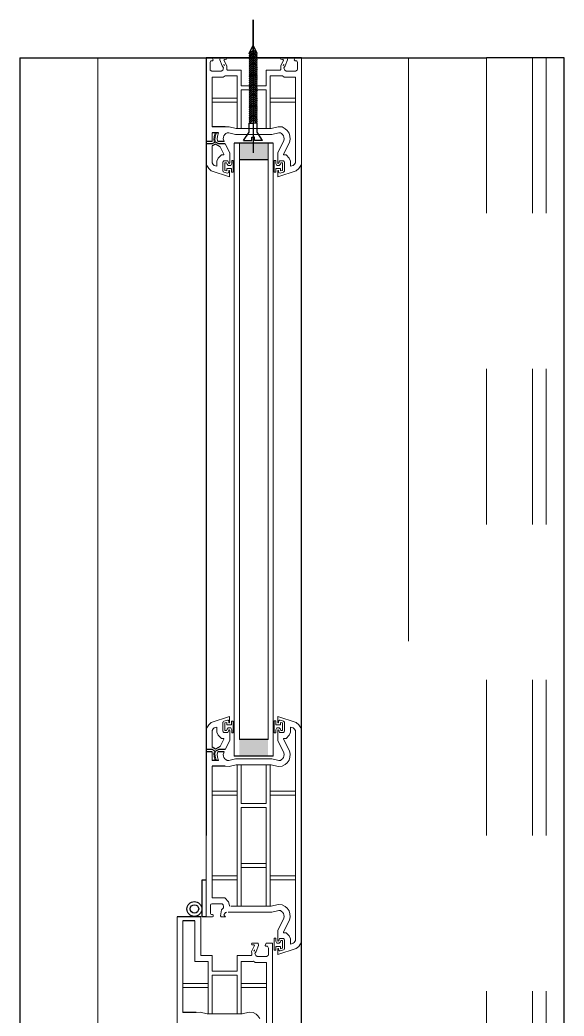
# Model space of a CAD drawing. Header units: metres. Extents: x -355 to 973, y -73 to 238.
# Drawn here: x 746.748 to 747.098, y 170.07 to 170.711 of the extents above; entities that cross this region are included whole.
import ezdxf

# ---------------------------------------------------------------- set-up
doc = ezdxf.new("R2010")
doc.units = ezdxf.units.M
doc.header["$LTSCALE"] = 3
doc.header["$MEASUREMENT"] = 0
doc.linetypes.add('202$0$HIDDEN', pattern=[0.375, 0.25, -0.125])
doc.linetypes.add('DASHED2', pattern=[0.375, 0.25, -0.125])
doc.layers.add('01B', color=10, linetype='Continuous')
doc.layers.add('5', color=2, linetype='Continuous')
doc.layers.add('05', color=21, linetype='Continuous', lineweight=5)
doc.layers.add('15', color=63, linetype='DASHED2', lineweight=15)

# ---------------------------------------------------------------- blocks, each defined once
blk = doc.blocks.new('DSSSS')
at = {"layer": '05'}
for p, q in [((152.76042, -221.38644), (152.76042, -221.38719)), ((152.76042, -221.38719), (152.76643, -221.38719)), ((152.76643, -221.38719), (152.76643, -221.38631))]:
    blk.add_line(p, q, dxfattribs=at)
blk.add_lwpolyline([(152.76643, -221.38631), (152.76455, -221.38631), (152.76455, -221.38402), (152.76573, -221.38402), (152.76544, -221.383), (152.76167, -221.383), (152.76167, -221.38381), (152.76226, -221.38407), (152.76299, -221.38465), (152.76299, -221.38592), (152.76191, -221.38644), (152.76042, -221.38644)], dxfattribs=at)
blk = doc.blocks.new('ddd')
at = {"layer": '01B'}
for points in [[(1655.82934, 1003.87048), (1655.81845, 1003.87048), (1655.81845, 1003.88895), (1655.82934, 1003.88895)], [(1656.20185, 1003.87048), (1656.21274, 1003.87048), (1656.21274, 1003.88895), (1656.20185, 1003.88895)]]:
    blk.add_hatch(color=143, dxfattribs=at).paths.add_polyline_path(points)
at = {"layer": '01B', "color": 32}
for p, q in [((1655.76366, 1004.07934), (1655.76366, 1004.02934)), ((1655.76366, 1003.72933), (1655.76366, 1004.02933))]:
    blk.add_line(p, q, dxfattribs=at)
at = {"layer": '01B', "color": 143}
for p, q in [((1655.76366, 1003.91038), (1655.76366, 1003.84905)), ((1657.19509, 1003.91038), (1655.83223, 1003.91038)), ((1655.81845, 1003.89228), (1655.81845, 1003.86716)), ((1656.21274, 1003.89228), (1656.21274, 1003.86716)), ((1655.81675, 1003.88545), (1655.81144, 1003.88187)), ((1655.81675, 1003.88545), (1655.81675, 1003.88026)), ((1655.82934, 1003.88895), (1655.82934, 1003.87048)), ((1656.20185, 1003.88895), (1656.20185, 1003.87048)), ((1655.78018, 1003.87933), (1655.73932, 1003.87933)), ((1655.73932, 1003.87933), (1655.82468, 1003.87933)), ((1655.76084, 1003.88187), (1655.75548, 1003.87933)), ((1655.76084, 1003.87679), (1655.75548, 1003.87933)), ((1655.76084, 1003.88187), (1655.75871, 1003.87933)), ((1655.76084, 1003.87679), (1655.75871, 1003.87933)), ((1655.76209, 1003.88187), (1655.75996, 1003.87933)), ((1655.76209, 1003.87679), (1655.75996, 1003.87933)), ((1655.76084, 1003.88187), (1655.76157, 1003.88126)), ((1655.76333, 1003.88187), (1655.7612, 1003.87933)), ((1655.76333, 1003.87679), (1655.7612, 1003.87933)), ((1655.76209, 1003.88187), (1655.76282, 1003.88126)), ((1655.76458, 1003.88187), (1655.76245, 1003.87933)), ((1655.76458, 1003.87679), (1655.76245, 1003.87933)), ((1655.76333, 1003.88187), (1655.76406, 1003.88126)), ((1655.76582, 1003.88187), (1655.7637, 1003.87933)), ((1655.76582, 1003.87679), (1655.7637, 1003.87933)), ((1655.76458, 1003.88187), (1655.76531, 1003.88126)), ((1655.76707, 1003.88187), (1655.76494, 1003.87933)), ((1655.76707, 1003.87679), (1655.76494, 1003.87933)), ((1655.76582, 1003.88187), (1655.76656, 1003.88126)), ((1655.76831, 1003.88187), (1655.76619, 1003.87933)), ((1655.76831, 1003.87679), (1655.76619, 1003.87933)), ((1655.76707, 1003.88187), (1655.7678, 1003.88126)), ((1655.76956, 1003.88187), (1655.76743, 1003.87933)), ((1655.76956, 1003.87679), (1655.76743, 1003.87933)), ((1655.76831, 1003.88187), (1655.76905, 1003.88126)), ((1655.77081, 1003.88187), (1655.76868, 1003.87933)), ((1655.77081, 1003.87679), (1655.76868, 1003.87933)), ((1655.76956, 1003.88187), (1655.77029, 1003.88126)), ((1655.77205, 1003.88187), (1655.76992, 1003.87933)), ((1655.77205, 1003.87679), (1655.76992, 1003.87933)), ((1655.77081, 1003.88187), (1655.77154, 1003.88126)), ((1655.7733, 1003.88187), (1655.77117, 1003.87933)), ((1655.7733, 1003.87679), (1655.77117, 1003.87933)), ((1655.77205, 1003.88187), (1655.77278, 1003.88126)), ((1655.77454, 1003.88187), (1655.77241, 1003.87933)), ((1655.77454, 1003.87679), (1655.77241, 1003.87933)), ((1655.7733, 1003.88187), (1655.77403, 1003.88126)), ((1655.77579, 1003.88187), (1655.77366, 1003.87933)), ((1655.77579, 1003.87679), (1655.77366, 1003.87933)), ((1655.77454, 1003.88187), (1655.77527, 1003.88126)), ((1655.77703, 1003.88187), (1655.77491, 1003.87933)), ((1655.77703, 1003.87679), (1655.77491, 1003.87933)), ((1655.77579, 1003.88187), (1655.77652, 1003.88126)), ((1655.77828, 1003.88187), (1655.77615, 1003.87933)), ((1655.77828, 1003.87679), (1655.77615, 1003.87933)), ((1655.77703, 1003.88187), (1655.77777, 1003.88126)), ((1655.77953, 1003.88187), (1655.7774, 1003.87933)), ((1655.77953, 1003.87679), (1655.7774, 1003.87933)), ((1655.77828, 1003.88187), (1655.77901, 1003.88126)), ((1655.78077, 1003.88187), (1655.77864, 1003.87933)), ((1655.78077, 1003.87679), (1655.77864, 1003.87933)), ((1655.77953, 1003.88187), (1655.78026, 1003.88126)), ((1655.78202, 1003.88187), (1655.77989, 1003.87933)), ((1655.78202, 1003.87679), (1655.77989, 1003.87933)), ((1655.78077, 1003.88187), (1655.7815, 1003.88126)), ((1655.78326, 1003.88187), (1655.78113, 1003.87933)), ((1655.78326, 1003.87679), (1655.78113, 1003.87933)), ((1655.78202, 1003.88187), (1655.78275, 1003.88126)), ((1655.78451, 1003.88187), (1655.78238, 1003.87933)), ((1655.78451, 1003.87679), (1655.78238, 1003.87933)), ((1655.78326, 1003.88187), (1655.78399, 1003.88126)), ((1655.78575, 1003.88187), (1655.78363, 1003.87933)), ((1655.78575, 1003.87679), (1655.78363, 1003.87933)), ((1655.78451, 1003.88187), (1655.78524, 1003.88126)), ((1655.787, 1003.88187), (1655.78487, 1003.87933)), ((1655.787, 1003.87679), (1655.78487, 1003.87933)), ((1655.78575, 1003.88187), (1655.78649, 1003.88126)), ((1655.78825, 1003.88187), (1655.78612, 1003.87933)), ((1655.78825, 1003.87679), (1655.78612, 1003.87933)), ((1655.787, 1003.88187), (1655.78773, 1003.88126)), ((1655.78949, 1003.88187), (1655.78736, 1003.87933)), ((1655.78949, 1003.87679), (1655.78736, 1003.87933)), ((1655.78825, 1003.88187), (1655.78898, 1003.88126)), ((1655.79074, 1003.88187), (1655.78861, 1003.87933)), ((1655.79074, 1003.87679), (1655.78861, 1003.87933)), ((1655.78949, 1003.88187), (1655.79022, 1003.88126)), ((1655.79198, 1003.88187), (1655.78985, 1003.87933)), ((1655.79198, 1003.87679), (1655.78985, 1003.87933)), ((1655.79074, 1003.88187), (1655.79147, 1003.88126)), ((1655.79323, 1003.88187), (1655.7911, 1003.87933)), ((1655.79323, 1003.87679), (1655.7911, 1003.87933)), ((1655.79198, 1003.88187), (1655.79271, 1003.88126)), ((1655.79447, 1003.88187), (1655.79235, 1003.87933)), ((1655.79447, 1003.87679), (1655.79235, 1003.87933)), ((1655.79323, 1003.88187), (1655.79396, 1003.88126)), ((1655.79572, 1003.88187), (1655.79359, 1003.87933)), ((1655.79572, 1003.87679), (1655.79359, 1003.87933)), ((1655.79447, 1003.88187), (1655.79521, 1003.88126)), ((1655.79697, 1003.88187), (1655.79484, 1003.87933)), ((1655.79697, 1003.87679), (1655.79484, 1003.87933)), ((1655.79572, 1003.88187), (1655.79645, 1003.88126)), ((1655.79821, 1003.88187), (1655.79608, 1003.87933)), ((1655.79821, 1003.87679), (1655.79608, 1003.87933)), ((1655.79697, 1003.88187), (1655.7977, 1003.88126)), ((1655.79946, 1003.88187), (1655.79733, 1003.87933)), ((1655.79946, 1003.87679), (1655.79733, 1003.87933)), ((1655.79821, 1003.88187), (1655.79894, 1003.88126)), ((1655.8007, 1003.88187), (1655.79857, 1003.87933)), ((1655.8007, 1003.87679), (1655.79857, 1003.87933)), ((1655.79946, 1003.88187), (1655.80019, 1003.88126)), ((1655.80195, 1003.88187), (1655.79982, 1003.87933)), ((1655.80195, 1003.87679), (1655.79982, 1003.87933)), ((1655.8007, 1003.88187), (1655.80143, 1003.88126)), ((1655.80319, 1003.88187), (1655.80107, 1003.87933)), ((1655.80319, 1003.87679), (1655.80107, 1003.87933)), ((1655.80195, 1003.88187), (1655.80268, 1003.88126)), ((1655.80444, 1003.88187), (1655.80231, 1003.87933)), ((1655.80444, 1003.87679), (1655.80231, 1003.87933)), ((1655.80319, 1003.88187), (1655.80393, 1003.88126)), ((1655.80569, 1003.88187), (1655.80356, 1003.87933)), ((1655.80569, 1003.87679), (1655.80356, 1003.87933)), ((1655.80444, 1003.88187), (1655.80517, 1003.88126)), ((1655.81144, 1003.88187), (1655.80569, 1003.88187)), ((1655.80569, 1003.88187), (1655.80569, 1003.87933)), ((1655.80569, 1003.87679), (1655.80569, 1003.87933)), ((1655.81675, 1003.88026), (1655.81468, 1003.88026)), ((1655.81468, 1003.88026), (1655.81468, 1003.87933)), ((1655.81468, 1003.8784), (1655.81468, 1003.87933)), ((1655.76084, 1003.87679), (1655.76157, 1003.87741)), ((1655.76209, 1003.87679), (1655.76282, 1003.87741)), ((1655.76333, 1003.87679), (1655.76406, 1003.87741)), ((1655.76458, 1003.87679), (1655.76531, 1003.87741)), ((1655.76582, 1003.87679), (1655.76656, 1003.87741)), ((1655.76707, 1003.87679), (1655.7678, 1003.87741)), ((1655.76831, 1003.87679), (1655.76905, 1003.87741)), ((1655.76956, 1003.87679), (1655.77029, 1003.87741)), ((1655.77081, 1003.87679), (1655.77154, 1003.87741)), ((1655.77205, 1003.87679), (1655.77278, 1003.87741)), ((1655.7733, 1003.87679), (1655.77403, 1003.87741)), ((1655.77454, 1003.87679), (1655.77527, 1003.87741)), ((1655.77579, 1003.87679), (1655.77652, 1003.87741)), ((1655.77703, 1003.87679), (1655.77777, 1003.87741)), ((1655.77828, 1003.87679), (1655.77901, 1003.87741)), ((1655.77953, 1003.87679), (1655.78026, 1003.87741)), ((1655.78077, 1003.87679), (1655.7815, 1003.87741)), ((1655.78202, 1003.87679), (1655.78275, 1003.87741)), ((1655.78326, 1003.87679), (1655.78399, 1003.87741)), ((1655.78451, 1003.87679), (1655.78524, 1003.87741)), ((1655.78575, 1003.87679), (1655.78649, 1003.87741)), ((1655.787, 1003.87679), (1655.78773, 1003.87741)), ((1655.78825, 1003.87679), (1655.78898, 1003.87741)), ((1655.78949, 1003.87679), (1655.79022, 1003.87741)), ((1655.79074, 1003.87679), (1655.79147, 1003.87741)), ((1655.79198, 1003.87679), (1655.79271, 1003.87741)), ((1655.79323, 1003.87679), (1655.79396, 1003.87741)), ((1655.79447, 1003.87679), (1655.79521, 1003.87741)), ((1655.79572, 1003.87679), (1655.79645, 1003.87741)), ((1655.79697, 1003.87679), (1655.7977, 1003.87741)), ((1655.79821, 1003.87679), (1655.79894, 1003.87741)), ((1655.79946, 1003.87679), (1655.80019, 1003.87741)), ((1655.8007, 1003.87679), (1655.80143, 1003.87741)), ((1655.80195, 1003.87679), (1655.80268, 1003.87741)), ((1655.80319, 1003.87679), (1655.80393, 1003.87741)), ((1655.80444, 1003.87679), (1655.80517, 1003.87741)), ((1655.81144, 1003.87679), (1655.80569, 1003.87679)), ((1655.81675, 1003.87321), (1655.81144, 1003.87679)), ((1655.81675, 1003.8784), (1655.81468, 1003.8784)), ((1655.81675, 1003.87321), (1655.81675, 1003.8784)), ((1655.80815, 1003.8614), (1655.80815, 1003.85288)), ((1655.81743, 1003.86072), (1655.81743, 1003.85662)), ((1655.81894, 1003.86145), (1655.81894, 1003.8572)), ((1656.20838, 1003.86145), (1656.20838, 1003.8572)), ((1656.20989, 1003.86072), (1656.20989, 1003.85662)), ((1656.21917, 1003.8614), (1656.21917, 1003.85288)), ((1655.81193, 1003.85709), (1655.81193, 1003.85288)), ((1655.81233, 1003.85554), (1655.81215, 1003.85493)), ((1655.81894, 1003.8572), (1655.81783, 1003.85507)), ((1655.81813, 1003.85448), (1655.81894, 1003.85288)), ((1655.82087, 1003.85814), (1655.81927, 1003.85506)), ((1655.81927, 1003.85506), (1655.82037, 1003.85288)), ((1656.20645, 1003.85814), (1656.20806, 1003.85506)), ((1656.20806, 1003.85506), (1656.20695, 1003.85288)), ((1656.20838, 1003.8572), (1656.20949, 1003.85507)), ((1656.20919, 1003.85448), (1656.20838, 1003.85288)), ((1656.21499, 1003.85554), (1656.21517, 1003.85493)), ((1656.21539, 1003.85709), (1656.21539, 1003.85288)), ((1655.76366, 1003.84905), (1656.26366, 1003.84905)), ((1655.81743, 1003.85288), (1655.81743, 1003.84905)), ((1655.81894, 1003.85288), (1655.81894, 1003.84905)), ((1656.20838, 1003.85288), (1656.20838, 1003.84905)), ((1656.20989, 1003.85288), (1656.20989, 1003.84905)), ((1656.29208, 1003.84665), (1656.29208, 1003.84905)), ((1656.3159, 1003.84905), (1656.3159, 1003.84665)), ((1656.3159, 1003.84665), (1656.29208, 1003.84665)), ((1656.3159, 1003.84562), (1656.3159, 1003.83038)), ((1656.31845, 1003.8418), (1656.31845, 1003.8342)), ((1656.37737, 1003.84273), (1656.37737, 1003.8342))]:
    blk.add_line(p, q, dxfattribs=at)
for radius in [0.00477, 0.00274]:
    blk.add_circle((1656.31086, 1003.84156), radius, dxfattribs=at)
at = {"layer": '05', "color": 143}
for p, q in [((1655.76366, 1003.90637), (1655.76366, 1003.91038)), ((1655.76505, 1003.90573), (1655.76366, 1003.90637)), ((1655.76563, 1003.90628), (1655.76505, 1003.90573)), ((1655.76675, 1003.90781), (1655.76563, 1003.90734)), ((1655.76563, 1003.90734), (1655.76563, 1003.90628)), ((1655.77105, 1003.90781), (1655.76675, 1003.90781)), ((1655.77165, 1003.90769), (1655.77105, 1003.90781)), ((1655.7722, 1003.90666), (1655.77165, 1003.90769)), ((1655.7722, 1003.90057), (1655.7722, 1003.90666)), ((1655.77602, 1003.8993), (1655.77602, 1003.90655)), ((1655.77602, 1003.90655), (1655.83113, 1003.90655)), ((1655.78959, 1003.89036), (1655.78959, 1003.90655)), ((1655.79214, 1003.89036), (1655.79214, 1003.90655)), ((1655.83113, 1003.90655), (1655.83233, 1003.9058)), ((1655.83233, 1003.9058), (1655.83282, 1003.90517)), ((1655.83282, 1003.90517), (1655.83343, 1003.90334)), ((1656.1945, 1003.90517), (1656.1939, 1003.90334)), ((1656.19499, 1003.9058), (1656.1945, 1003.90517)), ((1656.19619, 1003.90655), (1656.19499, 1003.9058)), ((1656.26366, 1003.90655), (1656.19619, 1003.90655)), ((1656.23518, 1003.89036), (1656.23518, 1003.90655)), ((1656.23774, 1003.89036), (1656.23774, 1003.90655)), ((1656.26366, 1003.91038), (1656.33223, 1003.91038)), ((1656.26366, 1003.90655), (1656.33113, 1003.90655)), ((1656.28959, 1003.89036), (1656.28959, 1003.90655)), ((1656.29214, 1003.89036), (1656.29214, 1003.90655)), ((1656.33113, 1003.90655), (1656.33233, 1003.9058)), ((1656.33223, 1003.91038), (1656.33493, 1003.90869)), ((1656.33233, 1003.9058), (1656.33282, 1003.90517)), ((1656.33282, 1003.90517), (1656.33343, 1003.90334)), ((1656.33493, 1003.90869), (1656.33625, 1003.90701)), ((1656.33625, 1003.90701), (1656.34012, 1003.8953)), ((1655.76366, 1003.9013), (1655.76505, 1003.90144)), ((1655.76366, 1003.89718), (1655.76366, 1003.9013)), ((1655.76473, 1003.89838), (1655.76462, 1003.89714)), ((1655.76516, 1003.89887), (1655.76473, 1003.89838)), ((1655.76505, 1003.90144), (1655.7689, 1003.89994)), ((1655.76888, 1003.89705), (1655.76516, 1003.89887)), ((1655.76873, 1003.89855), (1655.76783, 1003.89899)), ((1655.76783, 1003.89899), (1655.76833, 1003.89879)), ((1655.76833, 1003.89879), (1655.76873, 1003.89855)), ((1655.7689, 1003.89994), (1655.7702, 1003.89914)), ((1655.7702, 1003.89914), (1655.77154, 1003.89969)), ((1655.77154, 1003.89969), (1655.7722, 1003.90057)), ((1655.77518, 1003.89817), (1655.77602, 1003.8993)), ((1655.77537, 1003.89791), (1655.77518, 1003.89817)), ((1655.80932, 1003.89985), (1655.80815, 1003.89803)), ((1655.81032, 1003.90113), (1655.80932, 1003.89985)), ((1655.81216, 1003.90241), (1655.81032, 1003.90113)), ((1655.814, 1003.90296), (1655.81216, 1003.90241)), ((1655.81602, 1003.90313), (1655.814, 1003.90296)), ((1655.81805, 1003.90267), (1655.81602, 1003.90313)), ((1655.82566, 1003.89896), (1655.81805, 1003.90267)), ((1655.82612, 1003.89896), (1655.82566, 1003.89896)), ((1655.82816, 1003.90258), (1655.82612, 1003.90048)), ((1655.82612, 1003.90048), (1655.82612, 1003.89896)), ((1655.83007, 1003.90334), (1655.82816, 1003.90258)), ((1655.83343, 1003.90334), (1655.83007, 1003.90334)), ((1656.1939, 1003.90334), (1656.19725, 1003.90334)), ((1656.19725, 1003.90334), (1656.19916, 1003.90258)), ((1656.19916, 1003.90258), (1656.2012, 1003.90048)), ((1656.2012, 1003.90048), (1656.2012, 1003.89896)), ((1656.2012, 1003.89896), (1656.20166, 1003.89896)), ((1656.20166, 1003.89896), (1656.20927, 1003.90267)), ((1656.20927, 1003.90267), (1656.21131, 1003.90313)), ((1656.21131, 1003.90313), (1656.21332, 1003.90296)), ((1656.21332, 1003.90296), (1656.21516, 1003.90241)), ((1656.21516, 1003.90241), (1656.217, 1003.90113)), ((1656.217, 1003.90113), (1656.218, 1003.89985)), ((1656.218, 1003.89985), (1656.21917, 1003.89803)), ((1656.30932, 1003.89985), (1656.30815, 1003.89803)), ((1656.31032, 1003.90113), (1656.30932, 1003.89985)), ((1656.31216, 1003.90241), (1656.31032, 1003.90113)), ((1656.314, 1003.90296), (1656.31216, 1003.90241)), ((1656.31298, 1003.89832), (1656.31244, 1003.89763)), ((1656.31384, 1003.89892), (1656.31298, 1003.89832)), ((1656.31472, 1003.89918), (1656.31384, 1003.89892)), ((1656.31602, 1003.90313), (1656.314, 1003.90296)), ((1656.31575, 1003.89927), (1656.31472, 1003.89918)), ((1656.31677, 1003.89904), (1656.31575, 1003.89927)), ((1656.31805, 1003.90267), (1656.31602, 1003.90313)), ((1656.32478, 1003.89513), (1656.31677, 1003.89904)), ((1656.32566, 1003.89896), (1656.31805, 1003.90267)), ((1656.32612, 1003.89896), (1656.32566, 1003.89896)), ((1656.32816, 1003.90258), (1656.32612, 1003.90048)), ((1656.32612, 1003.90048), (1656.32612, 1003.89896)), ((1656.33007, 1003.90334), (1656.32816, 1003.90258)), ((1656.33034, 1003.89933), (1656.32995, 1003.89893)), ((1656.32995, 1003.89893), (1656.32995, 1003.89638)), ((1656.33343, 1003.90334), (1656.33007, 1003.90334)), ((1656.3308, 1003.89952), (1656.33034, 1003.89933)), ((1656.33648, 1003.89952), (1656.3308, 1003.89952)), ((1656.33686, 1003.89925), (1656.33648, 1003.89952)), ((1656.33717, 1003.89889), (1656.33686, 1003.89925)), ((1656.33782, 1003.89665), (1656.33717, 1003.89889)), ((1655.76403, 1003.89698), (1655.76366, 1003.89718)), ((1655.76462, 1003.89714), (1655.76403, 1003.89698)), ((1655.77012, 1003.8971), (1655.76888, 1003.89705)), ((1655.77122, 1003.89712), (1655.77012, 1003.8971)), ((1655.77154, 1003.89667), (1655.77122, 1003.89712)), ((1655.77154, 1003.88781), (1655.77154, 1003.89667)), ((1655.77537, 1003.89036), (1655.77537, 1003.89791)), ((1655.80815, 1003.89803), (1655.80807, 1003.89543)), ((1655.80807, 1003.89543), (1655.80909, 1003.89097)), ((1656.21925, 1003.89543), (1656.21823, 1003.89097)), ((1656.21917, 1003.89803), (1656.21925, 1003.89543)), ((1656.30815, 1003.89803), (1656.30807, 1003.89543)), ((1656.30807, 1003.89543), (1656.30909, 1003.89097)), ((1656.31194, 1003.89686), (1656.31191, 1003.89581)), ((1656.31191, 1003.89581), (1656.31292, 1003.8914)), ((1656.31244, 1003.89763), (1656.31194, 1003.89686)), ((1656.33124, 1003.89513), (1656.32478, 1003.89513)), ((1656.32964, 1003.89386), (1656.32964, 1003.8929)), ((1656.32964, 1003.8929), (1656.3373, 1003.8929)), ((1656.32995, 1003.89638), (1656.33131, 1003.89578)), ((1656.33163, 1003.89532), (1656.33124, 1003.89513)), ((1656.33131, 1003.89578), (1656.33163, 1003.89552)), ((1656.33163, 1003.89552), (1656.33163, 1003.89532)), ((1656.33618, 1003.8953), (1656.33618, 1003.89566)), ((1656.33618, 1003.89566), (1656.33689, 1003.89566)), ((1656.34012, 1003.8953), (1656.33618, 1003.8953)), ((1656.33689, 1003.89566), (1656.33746, 1003.89578)), ((1656.3373, 1003.8929), (1656.3373, 1003.89402)), ((1656.33746, 1003.89578), (1656.33772, 1003.89622)), ((1656.33772, 1003.89622), (1656.33782, 1003.89665)), ((1655.77154, 1003.88781), (1655.78166, 1003.88781)), ((1655.77537, 1003.89036), (1655.80909, 1003.89036)), ((1655.78166, 1003.88781), (1655.78166, 1003.87972)), ((1655.78421, 1003.88781), (1655.80909, 1003.88781)), ((1655.78421, 1003.88781), (1655.78421, 1003.87972)), ((1655.80909, 1003.89097), (1655.80909, 1003.88407)), ((1656.21823, 1003.89097), (1656.21823, 1003.88407)), ((1656.26366, 1003.89036), (1656.21823, 1003.89036)), ((1656.24311, 1003.88781), (1656.21823, 1003.88781)), ((1656.24311, 1003.88781), (1656.24311, 1003.87972)), ((1656.26366, 1003.88781), (1656.24566, 1003.88781)), ((1656.24566, 1003.88781), (1656.24566, 1003.87972)), ((1656.26366, 1003.89036), (1656.30909, 1003.89036)), ((1656.26366, 1003.88781), (1656.30909, 1003.88781)), ((1656.28166, 1003.88781), (1656.28166, 1003.87972)), ((1656.28421, 1003.88781), (1656.28421, 1003.87972)), ((1656.30909, 1003.89097), (1656.30909, 1003.8833)), ((1656.31292, 1003.8914), (1656.31292, 1003.8833)), ((1656.35881, 1003.87169), (1656.35881, 1003.88788)), ((1656.36136, 1003.87169), (1656.36136, 1003.88788)), ((1655.78166, 1003.87162), (1655.78166, 1003.87972)), ((1655.78421, 1003.87162), (1655.78421, 1003.87972)), ((1655.80909, 1003.88407), (1655.80909, 1003.87972)), ((1655.80909, 1003.87536), (1655.80909, 1003.87972)), ((1655.81292, 1003.87536), (1655.81292, 1003.87972)), ((1656.2144, 1003.87536), (1656.2144, 1003.87972)), ((1656.21823, 1003.88407), (1656.21823, 1003.87972)), ((1656.21823, 1003.87536), (1656.21823, 1003.87972)), ((1656.24311, 1003.87162), (1656.24311, 1003.87972)), ((1656.24566, 1003.87162), (1656.24566, 1003.87972)), ((1656.28166, 1003.87162), (1656.28166, 1003.87972)), ((1656.28421, 1003.87162), (1656.28421, 1003.87972)), ((1656.30909, 1003.8833), (1656.30909, 1003.86497)), ((1656.31292, 1003.8833), (1656.31292, 1003.86319)), ((1655.80909, 1003.86847), (1655.80909, 1003.87536)), ((1655.81292, 1003.86804), (1655.81292, 1003.87536)), ((1656.2144, 1003.86804), (1656.2144, 1003.87536)), ((1656.21823, 1003.86847), (1656.21823, 1003.87536)), ((1655.77154, 1003.87162), (1655.78166, 1003.87162)), ((1655.77154, 1003.87162), (1655.77154, 1003.86276)), ((1655.77537, 1003.86907), (1655.80909, 1003.86907)), ((1655.77537, 1003.86907), (1655.77537, 1003.86152)), ((1655.78421, 1003.87162), (1655.80909, 1003.87162)), ((1655.78959, 1003.86907), (1655.78959, 1003.85288)), ((1655.79214, 1003.86907), (1655.79214, 1003.85288)), ((1655.80807, 1003.864), (1655.80909, 1003.86847)), ((1655.81191, 1003.86363), (1655.81292, 1003.86804)), ((1655.82964, 1003.86557), (1655.82964, 1003.86653)), ((1655.82964, 1003.86653), (1655.8373, 1003.86653)), ((1655.8373, 1003.86653), (1655.8373, 1003.86541)), ((1656.19769, 1003.86653), (1656.19003, 1003.86653)), ((1656.19003, 1003.86653), (1656.19003, 1003.86541)), ((1656.19769, 1003.86557), (1656.19769, 1003.86653)), ((1656.21541, 1003.86363), (1656.2144, 1003.86804)), ((1656.24311, 1003.87162), (1656.21823, 1003.87162)), ((1656.30909, 1003.86907), (1656.21823, 1003.86907)), ((1656.21925, 1003.864), (1656.21823, 1003.86847)), ((1656.23518, 1003.86907), (1656.23518, 1003.85288)), ((1656.23774, 1003.86907), (1656.23774, 1003.85288)), ((1656.30909, 1003.87162), (1656.24566, 1003.87162)), ((1656.28959, 1003.85288), (1656.28959, 1003.86907)), ((1656.29214, 1003.85288), (1656.29214, 1003.86907)), ((1656.34076, 1003.86913), (1656.35088, 1003.86913)), ((1656.34459, 1003.87169), (1656.37831, 1003.87169)), ((1656.35088, 1003.86913), (1656.35088, 1003.86104)), ((1656.35343, 1003.86913), (1656.37831, 1003.86913)), ((1656.35343, 1003.86913), (1656.35343, 1003.86104)), ((1655.76403, 1003.86245), (1655.76366, 1003.86226)), ((1655.76366, 1003.86226), (1655.76366, 1003.85813)), ((1655.76462, 1003.86229), (1655.76403, 1003.86245)), ((1655.76473, 1003.86105), (1655.76462, 1003.86229)), ((1655.76516, 1003.86056), (1655.76473, 1003.86105)), ((1655.76888, 1003.86238), (1655.76516, 1003.86056)), ((1655.76873, 1003.86088), (1655.76783, 1003.86044)), ((1655.76783, 1003.86044), (1655.76833, 1003.86064)), ((1655.76833, 1003.86064), (1655.76873, 1003.86088)), ((1655.77012, 1003.86233), (1655.76888, 1003.86238)), ((1655.7689, 1003.85949), (1655.7702, 1003.86029)), ((1655.77122, 1003.86231), (1655.77012, 1003.86233)), ((1655.7702, 1003.86029), (1655.77154, 1003.85974)), ((1655.77154, 1003.86276), (1655.77122, 1003.86231)), ((1655.77154, 1003.85974), (1655.7722, 1003.85886)), ((1655.77537, 1003.86152), (1655.77518, 1003.86126)), ((1655.77518, 1003.86126), (1655.77602, 1003.86013)), ((1655.77602, 1003.86013), (1655.77602, 1003.85288)), ((1655.80815, 1003.8614), (1655.80807, 1003.864)), ((1655.81194, 1003.86257), (1655.81191, 1003.86363)), ((1655.81244, 1003.8618), (1655.81194, 1003.86257)), ((1655.81298, 1003.86111), (1655.81244, 1003.8618)), ((1655.81384, 1003.86051), (1655.81298, 1003.86111)), ((1655.81472, 1003.86025), (1655.81384, 1003.86051)), ((1655.81575, 1003.86016), (1655.81472, 1003.86025)), ((1655.81677, 1003.8604), (1655.81575, 1003.86016)), ((1655.81743, 1003.86072), (1655.81677, 1003.8604)), ((1655.82478, 1003.8643), (1655.81894, 1003.86145)), ((1655.82566, 1003.86047), (1655.82087, 1003.85814)), ((1655.83124, 1003.8643), (1655.82478, 1003.8643)), ((1655.82612, 1003.86047), (1655.82566, 1003.86047)), ((1655.82612, 1003.85896), (1655.82612, 1003.86047)), ((1655.82995, 1003.86305), (1655.83131, 1003.86365)), ((1655.82995, 1003.86051), (1655.82995, 1003.86305)), ((1655.83034, 1003.8601), (1655.82995, 1003.86051)), ((1655.8308, 1003.85991), (1655.83034, 1003.8601)), ((1655.83648, 1003.85991), (1655.8308, 1003.85991)), ((1655.83163, 1003.86411), (1655.83124, 1003.8643)), ((1655.83131, 1003.86365), (1655.83163, 1003.86391)), ((1655.83163, 1003.86391), (1655.83163, 1003.86411)), ((1655.84012, 1003.86414), (1655.83618, 1003.86414)), ((1655.83618, 1003.86414), (1655.83618, 1003.86377)), ((1655.83618, 1003.86377), (1655.83689, 1003.86377)), ((1655.83625, 1003.85243), (1655.84012, 1003.86414)), ((1655.83686, 1003.86018), (1655.83648, 1003.85991)), ((1655.83717, 1003.86054), (1655.83686, 1003.86018)), ((1655.83689, 1003.86377), (1655.83746, 1003.86365)), ((1655.83782, 1003.86278), (1655.83717, 1003.86054)), ((1655.83746, 1003.86365), (1655.83772, 1003.86321)), ((1655.83772, 1003.86321), (1655.83782, 1003.86278)), ((1656.19108, 1003.85243), (1656.18721, 1003.86414)), ((1656.18721, 1003.86414), (1656.19114, 1003.86414)), ((1656.1896, 1003.86321), (1656.1895, 1003.86278)), ((1656.1895, 1003.86278), (1656.19015, 1003.86054)), ((1656.18986, 1003.86365), (1656.1896, 1003.86321)), ((1656.19043, 1003.86377), (1656.18986, 1003.86365)), ((1656.19015, 1003.86054), (1656.19046, 1003.86018)), ((1656.19114, 1003.86377), (1656.19043, 1003.86377)), ((1656.19046, 1003.86018), (1656.19084, 1003.85991)), ((1656.19084, 1003.85991), (1656.19652, 1003.85991)), ((1656.19114, 1003.86414), (1656.19114, 1003.86377)), ((1656.19569, 1003.86411), (1656.19608, 1003.8643)), ((1656.19569, 1003.86391), (1656.19569, 1003.86411)), ((1656.19601, 1003.86365), (1656.19569, 1003.86391)), ((1656.19738, 1003.86305), (1656.19601, 1003.86365)), ((1656.19608, 1003.8643), (1656.20254, 1003.8643)), ((1656.19652, 1003.85991), (1656.19698, 1003.8601)), ((1656.19698, 1003.8601), (1656.19738, 1003.86051)), ((1656.19738, 1003.86051), (1656.19738, 1003.86305)), ((1656.2012, 1003.85896), (1656.2012, 1003.86047)), ((1656.2012, 1003.86047), (1656.20166, 1003.86047)), ((1656.20166, 1003.86047), (1656.20645, 1003.85814)), ((1656.20254, 1003.8643), (1656.20838, 1003.86145)), ((1656.20989, 1003.86072), (1656.21055, 1003.8604)), ((1656.21055, 1003.8604), (1656.21158, 1003.86016)), ((1656.21158, 1003.86016), (1656.2126, 1003.86025)), ((1656.2126, 1003.86025), (1656.21348, 1003.86051)), ((1656.21348, 1003.86051), (1656.21434, 1003.86111)), ((1656.21434, 1003.86111), (1656.21488, 1003.8618)), ((1656.21488, 1003.8618), (1656.21538, 1003.86257)), ((1656.21538, 1003.86257), (1656.21541, 1003.86363)), ((1656.21917, 1003.8614), (1656.21925, 1003.864)), ((1656.30636, 1003.86346), (1656.30381, 1003.86114)), ((1656.30381, 1003.86114), (1656.30381, 1003.85288)), ((1656.30874, 1003.86411), (1656.30636, 1003.86346)), ((1656.30826, 1003.86001), (1656.30763, 1003.85944)), ((1656.30925, 1003.86028), (1656.30826, 1003.86001)), ((1656.30909, 1003.86411), (1656.30874, 1003.86411)), ((1656.31024, 1003.86028), (1656.30925, 1003.86028)), ((1656.31137, 1003.85896), (1656.31024, 1003.86028)), ((1656.31292, 1003.86233), (1656.31319, 1003.86164)), ((1656.31319, 1003.86164), (1656.31385, 1003.86106)), ((1656.31385, 1003.86106), (1656.31459, 1003.86059)), ((1656.31459, 1003.86059), (1656.31544, 1003.86119)), ((1656.31544, 1003.86119), (1656.316, 1003.86156)), ((1656.316, 1003.86156), (1656.316, 1003.85871)), ((1656.35088, 1003.85295), (1656.35088, 1003.86104)), ((1656.35343, 1003.85295), (1656.35343, 1003.86104)), ((1656.37831, 1003.85669), (1656.37831, 1003.86104)), ((1655.76366, 1003.85813), (1655.76505, 1003.85799)), ((1655.76505, 1003.8537), (1655.76366, 1003.85306)), ((1655.76505, 1003.85799), (1655.7689, 1003.85949)), ((1655.76563, 1003.85315), (1655.76505, 1003.8537)), ((1655.7722, 1003.85886), (1655.7722, 1003.85277)), ((1655.814, 1003.85647), (1655.81193, 1003.85709)), ((1655.81429, 1003.85429), (1655.81215, 1003.85493)), ((1655.81441, 1003.85492), (1655.81233, 1003.85554)), ((1655.81602, 1003.8563), (1655.814, 1003.85647)), ((1655.81647, 1003.85411), (1655.81429, 1003.85429)), ((1655.81642, 1003.85475), (1655.81441, 1003.85492)), ((1655.81743, 1003.85662), (1655.81602, 1003.8563)), ((1655.81783, 1003.85507), (1655.81642, 1003.85475)), ((1655.81813, 1003.85448), (1655.81647, 1003.85411)), ((1655.82816, 1003.85685), (1655.82612, 1003.85896)), ((1655.83007, 1003.85609), (1655.82816, 1003.85685)), ((1655.83343, 1003.85609), (1655.83007, 1003.85609)), ((1655.83113, 1003.85288), (1655.83233, 1003.85363)), ((1655.83233, 1003.85363), (1655.83282, 1003.85426)), ((1655.83282, 1003.85426), (1655.83343, 1003.85609)), ((1656.1945, 1003.85426), (1656.1939, 1003.85609)), ((1656.1939, 1003.85609), (1656.19725, 1003.85609)), ((1656.19499, 1003.85363), (1656.1945, 1003.85426)), ((1656.19619, 1003.85288), (1656.19499, 1003.85363)), ((1656.19725, 1003.85609), (1656.19916, 1003.85685)), ((1656.19916, 1003.85685), (1656.2012, 1003.85896)), ((1656.20919, 1003.85448), (1656.21086, 1003.85411)), ((1656.20949, 1003.85507), (1656.2109, 1003.85475)), ((1656.20989, 1003.85662), (1656.21131, 1003.8563)), ((1656.21086, 1003.85411), (1656.21303, 1003.85429)), ((1656.2109, 1003.85475), (1656.21291, 1003.85492)), ((1656.21131, 1003.8563), (1656.21332, 1003.85647)), ((1656.21291, 1003.85492), (1656.21499, 1003.85554)), ((1656.21303, 1003.85429), (1656.21517, 1003.85493)), ((1656.21332, 1003.85647), (1656.21539, 1003.85709)), ((1656.30763, 1003.85944), (1656.30763, 1003.85282)), ((1656.31538, 1003.85828), (1656.31137, 1003.85896)), ((1656.31439, 1003.85326), (1656.31468, 1003.85358)), ((1656.31468, 1003.85358), (1656.31565, 1003.85358)), ((1656.316, 1003.85871), (1656.31538, 1003.85828)), ((1656.31565, 1003.85358), (1656.3159, 1003.85322)), ((1656.37831, 1003.84979), (1656.37831, 1003.85669)), ((1655.76366, 1003.85306), (1655.76366, 1003.84905)), ((1655.81743, 1003.84905), (1655.76366, 1003.84905)), ((1655.76563, 1003.85209), (1655.76563, 1003.85315)), ((1655.76675, 1003.85162), (1655.76563, 1003.85209)), ((1655.77105, 1003.85162), (1655.76675, 1003.85162)), ((1655.77165, 1003.85174), (1655.77105, 1003.85162)), ((1655.7722, 1003.85277), (1655.77165, 1003.85174)), ((1655.80815, 1003.85288), (1655.77602, 1003.85288)), ((1655.81743, 1003.85288), (1655.81193, 1003.85288)), ((1655.83223, 1003.84905), (1655.81894, 1003.84905)), ((1655.83113, 1003.85288), (1655.82037, 1003.85288)), ((1655.83223, 1003.84905), (1655.83493, 1003.85075)), ((1655.83493, 1003.85075), (1655.83625, 1003.85243)), ((1656.19239, 1003.85075), (1656.19108, 1003.85243)), ((1656.19509, 1003.84905), (1656.19239, 1003.85075)), ((1656.19509, 1003.84905), (1656.20838, 1003.84905)), ((1656.19619, 1003.85288), (1656.20695, 1003.85288)), ((1656.20989, 1003.85288), (1656.21539, 1003.85288)), ((1656.20989, 1003.84905), (1656.26366, 1003.84905)), ((1656.21917, 1003.85288), (1656.28959, 1003.85288)), ((1656.3159, 1003.84905), (1656.26366, 1003.84905)), ((1656.30381, 1003.85288), (1656.27537, 1003.85288)), ((1656.30763, 1003.85282), (1656.30786, 1003.85222)), ((1656.30786, 1003.85222), (1656.30834, 1003.85185)), ((1656.30834, 1003.85185), (1656.31379, 1003.85185)), ((1656.31379, 1003.85185), (1656.31422, 1003.85208)), ((1656.31422, 1003.85208), (1656.31439, 1003.85264)), ((1656.31439, 1003.85264), (1656.31439, 1003.85326)), ((1656.3159, 1003.85322), (1656.3159, 1003.84905)), ((1656.34076, 1003.85295), (1656.34076, 1003.84562)), ((1656.34076, 1003.85295), (1656.35088, 1003.85295)), ((1656.34459, 1003.8504), (1656.34459, 1003.8418)), ((1656.34459, 1003.8504), (1656.37831, 1003.8504)), ((1656.35343, 1003.85295), (1656.37831, 1003.85295)), ((1656.35881, 1003.8504), (1656.35881, 1003.8342)), ((1656.36136, 1003.8504), (1656.36136, 1003.8342)), ((1656.3773, 1003.84533), (1656.37831, 1003.84979)), ((1656.3159, 1003.84562), (1656.34076, 1003.84562)), ((1656.31845, 1003.8418), (1656.34459, 1003.8418)), ((1656.37737, 1003.84273), (1656.3773, 1003.84533)), ((1656.37737, 1003.8342), (1656.31845, 1003.8342)), ((1656.38665, 1003.83038), (1656.3159, 1003.83038))]:
    blk.add_line(p, q, dxfattribs=at)
at = {"layer": '05', "color": 107}
for p, q in [((1655.81845, 1003.89228), (1656.21274, 1003.89228)), ((1655.81845, 1003.88895), (1656.20185, 1003.88895)), ((1655.81845, 1003.87048), (1656.20185, 1003.87048)), ((1655.81845, 1003.86716), (1656.21274, 1003.86716))]:
    blk.add_line(p, q, dxfattribs=at)
at = {"layer": '05', "color": 143}
for points in [[(1655.76366, 1003.91038), (1655.83223, 1003.91038), (1655.83493, 1003.90869), (1655.83625, 1003.90701), (1655.84012, 1003.8953), (1655.83618, 1003.8953), (1655.83618, 1003.89566), (1655.83689, 1003.89566), (1655.83746, 1003.89578), (1655.83772, 1003.89622), (1655.83782, 1003.89665), (1655.83717, 1003.89889), (1655.83686, 1003.89925), (1655.83648, 1003.89952), (1655.8308, 1003.89952), (1655.83034, 1003.89933), (1655.82995, 1003.89893), (1655.82995, 1003.89638), (1655.83131, 1003.89578), (1655.83163, 1003.89552), (1655.83163, 1003.89532), (1655.83124, 1003.89513), (1655.82478, 1003.89513), (1655.81677, 1003.89904), (1655.81575, 1003.89927), (1655.81472, 1003.89918), (1655.81384, 1003.89892), (1655.81298, 1003.89832), (1655.81244, 1003.89763), (1655.81194, 1003.89686), (1655.81191, 1003.89581), (1655.81292, 1003.8914), (1655.81292, 1003.88407), (1655.81292, 1003.87972)], [(1656.26366, 1003.91038), (1656.19509, 1003.91038), (1656.19239, 1003.90869), (1656.19108, 1003.90701), (1656.18721, 1003.8953), (1656.19114, 1003.8953), (1656.19114, 1003.89566), (1656.19043, 1003.89566), (1656.18986, 1003.89578), (1656.1896, 1003.89622), (1656.1895, 1003.89665), (1656.19015, 1003.89889), (1656.19046, 1003.89925), (1656.19084, 1003.89952), (1656.19652, 1003.89952), (1656.19698, 1003.89933), (1656.19738, 1003.89893), (1656.19738, 1003.89638), (1656.19601, 1003.89578), (1656.19569, 1003.89552), (1656.19569, 1003.89532), (1656.19608, 1003.89513), (1656.20254, 1003.89513), (1656.21055, 1003.89904), (1656.21158, 1003.89927), (1656.2126, 1003.89918), (1656.21348, 1003.89892), (1656.21434, 1003.89832), (1656.21488, 1003.89763), (1656.21538, 1003.89686), (1656.21541, 1003.89581), (1656.2144, 1003.8914), (1656.2144, 1003.88407), (1656.2144, 1003.87972)], [(1656.3373, 1003.89402), (1656.3349, 1003.89402), (1656.3349, 1003.89694), (1656.33641, 1003.89694), (1656.33603, 1003.89824), (1656.33122, 1003.89824), (1656.33122, 1003.89721), (1656.33198, 1003.89688), (1656.33291, 1003.89614), (1656.33291, 1003.89452), (1656.33153, 1003.89386), (1656.32964, 1003.89386)], [(1656.33288, 1003.8917), (1656.40145, 1003.8917)], [(1656.34076, 1003.86913), (1656.34076, 1003.878), (1656.34044, 1003.87845), (1656.33934, 1003.87843), (1656.33811, 1003.87838), (1656.33439, 1003.8802), (1656.33395, 1003.8797), (1656.33384, 1003.87846), (1656.33325, 1003.8783), (1656.33288, 1003.8785), (1656.33288, 1003.88263), (1656.33427, 1003.88276), (1656.33812, 1003.88127), (1656.33942, 1003.88047), (1656.34076, 1003.88101), (1656.34142, 1003.8819), (1656.34142, 1003.88799), (1656.34087, 1003.88901), (1656.34027, 1003.88914), (1656.33597, 1003.88914), (1656.33485, 1003.88866), (1656.33485, 1003.8876), (1656.33427, 1003.88705), (1656.33288, 1003.8877), (1656.33288, 1003.8917)], [(1656.34459, 1003.87169), (1656.34459, 1003.87923), (1656.3444, 1003.87949), (1656.34525, 1003.88063), (1656.34525, 1003.88788), (1656.40035, 1003.88788)], [(1656.38138, 1003.88373), (1656.37955, 1003.88246), (1656.37854, 1003.88118), (1656.37737, 1003.87936), (1656.3773, 1003.87675), (1656.37831, 1003.87229), (1656.37831, 1003.86539), (1656.37831, 1003.86104)], [(1655.8373, 1003.86541), (1655.8349, 1003.86541), (1655.8349, 1003.86249), (1655.83641, 1003.86249), (1655.83603, 1003.86119), (1655.83122, 1003.86119), (1655.83122, 1003.86222), (1655.83198, 1003.86255), (1655.83291, 1003.8633), (1655.83291, 1003.86491), (1655.83153, 1003.86557), (1655.82964, 1003.86557)], [(1656.19003, 1003.86541), (1656.19242, 1003.86541), (1656.19242, 1003.86249), (1656.19091, 1003.86249), (1656.19129, 1003.86119), (1656.1961, 1003.86119), (1656.1961, 1003.86222), (1656.19534, 1003.86255), (1656.19442, 1003.8633), (1656.19442, 1003.86491), (1656.19579, 1003.86557), (1656.19769, 1003.86557)]]:
    blk.add_lwpolyline(points, dxfattribs=at)
blk.add_lwpolyline([(1656.33755, 1003.88012), (1656.33795, 1003.87987), (1656.33705, 1003.88031)], close=True, dxfattribs=at)
at = {"layer": '15'}
for p, q in [((1657.26366, 1003.97934), (1655.76366, 1003.97934)), ((1655.76366, 1003.77934), (1657.26366, 1003.77934))]:
    blk.add_line(p, q, dxfattribs=at)
at = {"layer": '5', "color": 32}
for p, q in [((1657.26366, 1004.07934), (1655.76366, 1004.07934)), ((1655.76366, 1003.72933), (1657.26366, 1003.72933))]:
    blk.add_line(p, q, dxfattribs=at)
at = {"layer": '5', "color": 5, "linetype": '202$0$HIDDEN', "lineweight": 5, "ltscale": 0.1}
for p, q in [((1657.26366, 1004.0678), (1655.76366, 1004.0678)), ((1657.26366, 1004.05898), (1655.76366, 1004.05898)), ((1657.26366, 1004.02934), (1655.76366, 1004.02934))]:
    blk.add_line(p, q, dxfattribs=at)
at = {"layer": '01B', "color": 143, "yscale": 1.275494208194687, "zscale": 1.275494208194687}
for p, xscale in [((1460.9846, 1286.27098), 1.275494208194687), ((1851.04272, 1286.27098), -1.275494208194687)]:
    blk.add_blockref('DSSSS', p, dxfattribs=dict(at, xscale=xscale))

msp = doc.modelspace()

# ---------------------------------------------------------------- block references
at = {"layer": '05', "rotation": 270}
msp.add_blockref('ddd', (-256.98147, 1826.45009), dxfattribs=at)

doc.saveas('drawing.dxf')
